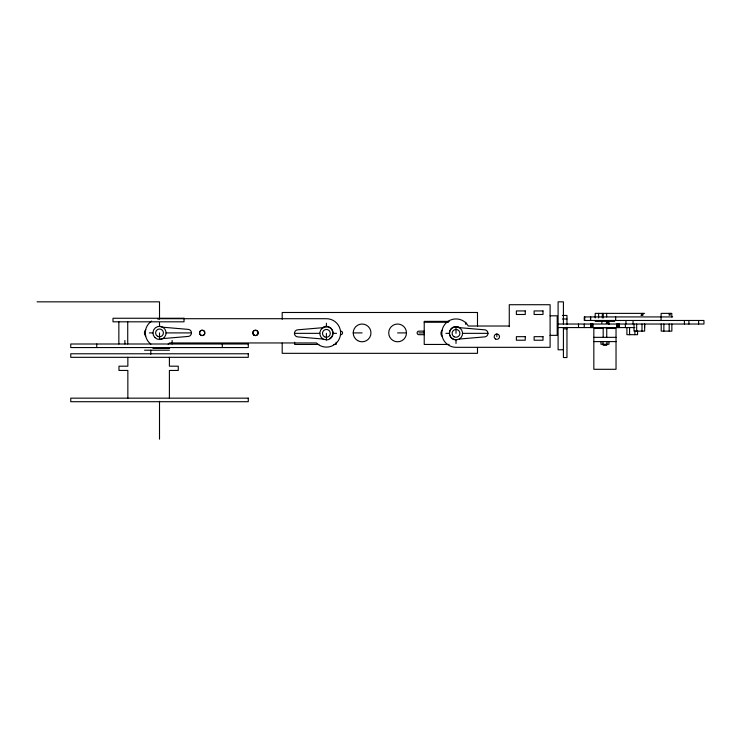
<?xml version="1.0" encoding="UTF-8"?>
<svg xmlns="http://www.w3.org/2000/svg" width="741" height="741" viewBox="0 0 741 741"><rect width="100%" height="100%" fill="white"/><g stroke="black" fill="none" stroke-linecap="round" stroke-linejoin="round"><path stroke-width="1.11" d="M332.968 333.348A6.567 6.567 0 0 0 326.401 326.781L323.113 327.661L297.993 329.801A3.548 3.548 0 0 0 294.446 333.348A3.548 3.548 0 0 0 297.993 336.905L323.113 339.045L326.401 339.924A6.567 6.567 0 0 0 332.968 333.348L336.525 333.348M449.435 333.348A6.567 6.567 0 0 1 456.002 326.781L459.29 327.661L484.41 329.801A3.548 3.548 0 0 1 487.967 333.348A3.548 3.548 0 0 1 484.41 336.905L459.29 339.045L456.002 339.924A6.567 6.567 0 0 1 449.435 333.348L445.887 333.348M37.05 301.837L159.51 301.837L159.51 318.926M644.587 313.378L595.19 313.378L595.19 317.935M640.882 315.147L643.031 315.147L643.031 313.378M562.4 315.453L566.967 315.453L566.967 324.567M550.1 315.814L557.204 315.814L557.204 335.34L550.1 335.34M672.671 316.926L584.269 316.926L584.269 320.473L703.95 320.473L703.95 324.03L558.093 324.03M562.4 319.01L566.967 319.01M449.185 321.372L424.223 321.372L424.223 344.445L449.185 344.445M595.171 321.362L614.697 321.362M424.223 322.252L448.462 322.252M606.101 323.141L608.037 323.141L608.037 321.362M509.271 326.021L468.303 326.021A14.199 14.199 0 0 0 443.711 326.021A14.199 14.199 0 0 0 456.002 347.325L550.1 347.325L550.1 304.718L509.271 304.718L509.271 326.688M558.093 327.578L634.898 327.578M603.822 328.467L593.837 328.467L593.837 369.296L616.03 369.296L616.03 328.467L606.045 328.467M563.419 328.865L566.967 328.865M424.223 331.134L418.897 331.134A1.778 1.778 0 0 0 417.127 332.904A1.778 1.778 0 0 0 418.897 334.682L424.223 334.682M149.395 332.904L152.942 332.904M166.086 332.904L191.474 332.904A3.548 3.548 0 0 1 187.918 336.46L162.798 338.6L159.51 339.48L159.51 332.904M353.207 332.904L362.09 332.904M397.593 332.904L406.476 332.904A8.873 8.873 0 0 1 393.156 340.591A8.873 8.873 0 0 1 393.156 325.225A8.873 8.873 0 0 1 406.476 332.904M418.897 332.904L424.223 332.904M294.446 333.348L319.834 333.348M462.579 333.348L487.967 333.348M593.837 337.34L616.03 337.34M593.837 341.601L616.03 341.601M318.852 344.445L294.622 344.445L294.622 342.231M333.858 344.445L336.164 344.445L336.164 342.231M603.183 345.334L606.74 345.334M152.942 348.446L169.633 348.446M563.419 349.771L558.093 349.771L558.093 301.837L563.419 301.837L563.419 324.03M144.532 350.215L169.393 350.215M698.624 320.473L698.624 324.03M688.889 320.473L688.889 324.03M684.425 320.473L684.425 324.03M671.781 316.926L671.781 313.378L661.129 313.378L661.074 320.473M671.855 324.03L671.855 331.125L661.204 331.125L661.204 324.03M670.225 313.378L670.225 315.147L669.123 315.147L669.123 313.378M669.197 324.03L669.197 331.125M663.871 324.03L663.871 331.125M644.661 324.03L644.661 331.125L634.009 331.125L634.009 324.03M644.587 324.03L644.587 327.578M641.993 324.03L641.993 331.125M641.928 313.378L641.928 315.147M637.556 330.625L637.556 334.682L626.905 334.682L626.905 327.578M636.667 324.03L636.667 331.125M634.898 330.625L634.898 334.682M633.055 320.473L633.055 324.03M629.572 327.578L629.572 334.682M625.95 320.473L625.95 324.03M625.395 324.03L625.395 327.578M619.17 324.03L619.17 327.578M618.957 324.03L618.957 327.578M618.374 324.03L618.374 327.578M618.114 324.03L618.114 327.578M617.188 324.03L617.188 327.578M616.845 324.03L616.845 327.578M615.678 316.926L615.678 320.473M608.954 341.601L608.954 344.269L600.97 344.269L600.97 341.601M608.935 321.362L608.935 324.41M606.962 341.601L606.962 344.269M606.666 313.378L606.666 316.926M606.74 321.362L606.74 323.141M606.74 327.392L606.74 337.479M603.267 313.378L603.267 317.935M603.183 327.392L603.183 337.479M602.97 341.601L602.97 344.269M602.34 313.378L602.34 317.935M601.887 321.362L601.887 323.141M598.617 313.378L598.617 317.935M593.078 324.03L593.078 327.578M592.411 324.03L592.411 327.578M591.55 324.03L591.55 327.578M590.975 324.03L590.975 327.578M590.762 324.03L590.762 327.578M590.642 316.926L590.642 320.473M590.494 316.926L590.494 320.473M584.742 316.926L584.742 320.473M584.251 324.03L584.251 327.578M578.508 324.03L578.508 327.578M566.967 327.272L566.967 357.533L563.419 357.533L563.419 327.578M496.84 334.006L496.84 336.673M477.491 326.105L477.491 312.489L282.191 312.489L282.191 319.297M477.491 347.649L477.491 353.327L282.191 353.327L282.191 343.12M465.774 322.252L465.774 324.475M456.002 326.781L456.002 333.348M456.002 339.924L456.002 343.472M326.401 323.233L326.401 326.781M326.401 333.348L326.401 339.924M222.281 344L222.281 347.557M172.116 340.452L172.116 344M169.393 357.319L169.393 366.193L178.266 366.193L178.266 370.454L169.393 370.454L169.393 398.158M159.51 322.789L159.51 326.336L162.798 327.216L187.918 329.356A3.548 3.548 0 0 1 191.474 332.904M159.51 401.316L159.51 439.163M150.803 350.215L150.803 354.272M127.85 357.319L127.85 366.193L118.968 366.193L118.968 370.454L127.85 370.454L127.85 398.158M127.73 321.816L127.73 344M124.896 340.452L124.896 344M118.856 321.816L118.856 344M96.747 344L96.747 347.557M145.727 336.043A4.437 4.437 0 0 1 145.727 329.773M157.842 318.825A14.199 14.199 0 0 1 159.695 318.704M204.877 333.598A2.668 2.668 0 0 1 200.774 335.089A2.668 2.668 0 0 1 200.774 330.727A2.668 2.668 0 0 1 204.877 332.218M168.161 344.176A14.199 14.199 0 0 0 169.559 342.953L316.361 342.953A14.199 14.199 0 0 0 339.526 338.341A14.199 14.199 0 0 0 326.401 318.704L159.51 318.704A14.199 14.199 0 0 0 157.657 318.825M150.868 344.176A14.199 14.199 0 0 1 151.627 321.094M323.113 327.216A6.567 6.567 0 0 1 332.088 329.625A6.567 6.567 0 0 1 329.689 338.6M454.307 339.471A6.567 6.567 0 0 1 449.935 330.606A6.567 6.567 0 0 1 459.29 327.429M442.22 336.488A4.437 4.437 0 0 1 442.22 330.217M340.786 331.134A1.778 1.778 0 0 1 342.555 332.904A1.778 1.778 0 0 1 340.786 334.682M457.706 327.003A6.567 6.567 0 0 1 459.29 339.045M323.113 339.045A6.567 6.567 0 0 1 324.706 327.003M525.249 310.933L516.375 310.933L516.375 314.48L525.249 314.48L525.249 310.933M543.005 310.933L534.122 310.933L534.122 314.48L543.005 314.48L543.005 310.933M184.018 318.26L113.002 318.26L113.002 321.816L184.018 321.816L184.018 318.26M525.249 336.673L516.375 336.673L516.375 340.221L525.249 340.221L525.249 336.673M543.005 336.673L534.122 336.673L534.122 340.221L543.005 340.221L543.005 336.673M248.281 344L70.747 344L70.747 347.557L248.281 347.557L248.281 344M248.281 353.772L70.747 353.772L70.747 357.319L248.281 357.319L248.281 353.772M248.281 398.158L70.747 398.158L70.747 401.705L248.281 401.705L248.281 398.158M254.237 335.21A2.668 2.668 0 0 0 258.229 332.904A2.668 2.668 0 0 0 254.237 330.597A2.668 2.668 0 0 0 254.237 335.21M154.869 337.553A6.567 6.567 0 0 0 165.864 334.608A6.567 6.567 0 0 0 157.814 326.559A6.567 6.567 0 0 0 154.869 337.553M254.052 335.21A2.668 2.668 0 0 0 258.053 332.904A2.668 2.668 0 0 0 254.052 330.597A2.668 2.668 0 0 0 254.052 335.21M200.792 335.21A2.668 2.668 0 0 0 204.785 332.904A2.668 2.668 0 0 0 200.792 330.597A2.668 2.668 0 0 0 200.792 335.21M495.507 338.98A2.668 2.668 0 0 0 499.508 336.673A2.668 2.668 0 0 0 495.507 334.367A2.668 2.668 0 0 0 495.507 338.98M357.653 340.591A8.873 8.873 0 0 0 370.963 332.904A8.873 8.873 0 0 0 357.653 325.225A8.873 8.873 0 0 0 357.653 340.591M454.057 336.738A3.909 3.909 0 0 0 459.911 333.348A3.909 3.909 0 0 0 454.057 329.967A3.909 3.909 0 0 0 454.057 336.738M324.447 336.738A3.909 3.909 0 0 0 330.31 333.348A3.909 3.909 0 0 0 324.447 329.967A3.909 3.909 0 0 0 324.447 336.738M157.564 336.294A3.909 3.909 0 0 0 163.418 332.904A3.909 3.909 0 0 0 157.564 329.523A3.909 3.909 0 0 0 157.564 336.294"/></g></svg>
